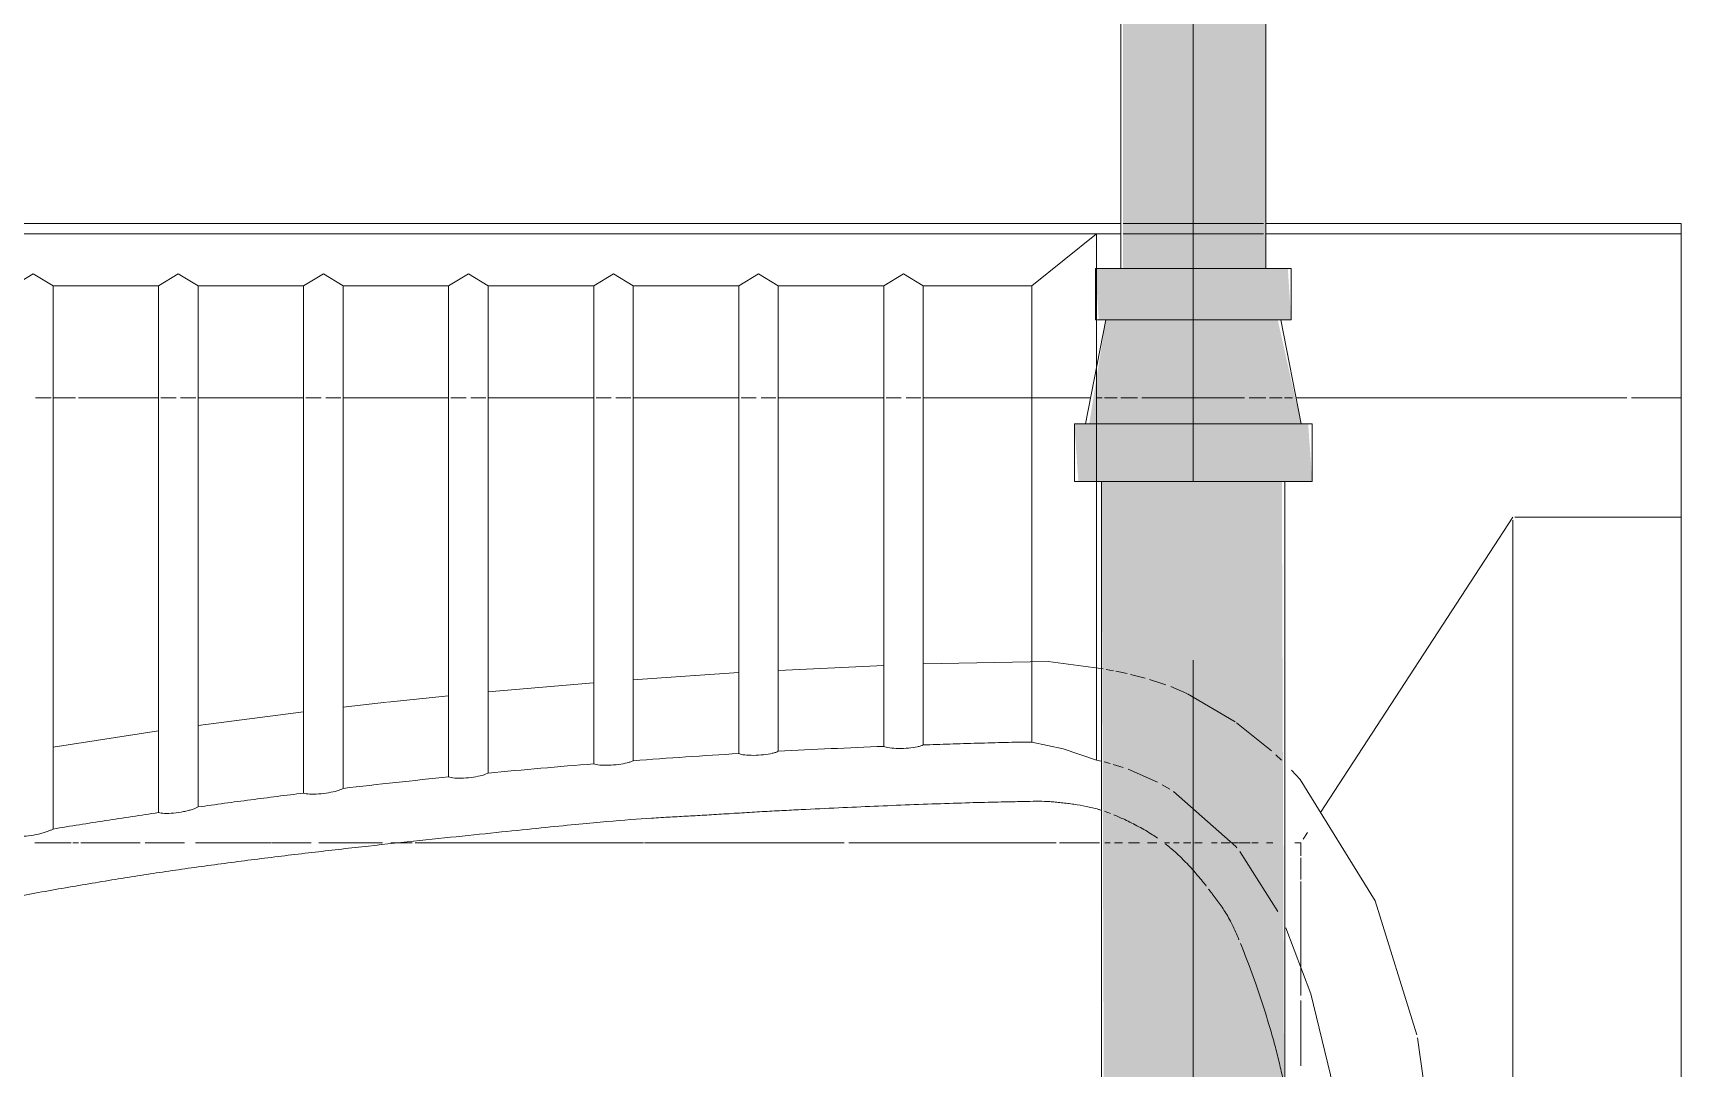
# Model space of a CAD drawing. Header units: millimetres. Extents: x -4000 to 187956, y -58990 to 162485.
# Drawn here: x 11883.2 to 12262.2, y 136558.7 to 136796.8 of the extents above; entities that cross this region are included whole.
import ezdxf

# ---------------------------------------------------------------- set-up
doc = ezdxf.new("R2010")
doc.units = ezdxf.units.MM
doc.linetypes.add('Dash 1_16_', pattern=[317.5, 158.75, -158.75])
for name, color, linetype, lineweight in [('P-PIPE', 3, 'Continuous', 9), ('P-PIPE-CNTR', 3, 'Continuous', 9), ('P-SANR-FIXT', 6, 'Continuous', 9)]:
    doc.layers.add(name, color=color, linetype=linetype, lineweight=lineweight)

# ---------------------------------------------------------------- blocks, each defined once
blk = doc.blocks.new('WCPan-SquattingPan-Vitra-ArkitektSeries-5952 - CMPX502N-V830-FFS - TANG 1')
at = {"layer": 'P-SANR-FIXT', "color": 252}
for p, q in [((-212.88, 212.38), (-252.96, 212.38)), ((-212.88, 200.95), (-212.88, 212.38)), ((-212.88, 212.38), (-185.38, 212.38)), ((-185.38, 212.38), (-185.38, 174.12)), ((-23.55, 212.38), (-185.38, 212.38)), ((-212.88, 123.82), (-212.88, 199.94)), ((-185.38, 173.73), (-117.46, 129.49)), ((185.5, 173.73), (-184.71, 173.73)), ((-212.88, 38.12), (-212.88, 76.61)), ((-110.49, 78.62), (-110.49, 69.46)), ((-110.49, 68.7), (-110.49, 20.98)), ((-212.88, 34.16), (-212.88, 37.56)), ((-212.88, 29.59), (-212.88, 33)), ((-212.88, 4.77), (-212.88, 29.03)), ((-150.15, 4.79), (-151.27, 29.02)), ((-110.49, 19.91), (-110.49, -26.01)), ((-212.88, 0.8), (-212.88, 4.22)), ((-212.88, -3.77), (-212.88, -0.35)), ((-212.88, -28.59), (-212.88, -4.33)), ((-149, -14.37), (-149.63, -4.32)), ((-148.01, -28.61), (-149, -14.45)), ((-110.49, -26.21), (-110.49, -78.73)), ((-212.88, -32.57), (-212.88, -29.13)), ((-212.88, -37.13), (-212.88, -33.69)), ((-212.88, -61.94), (-212.88, -37.68)), ((-145.19, -61.94), (-147.31, -37.71)), ((-212.88, -65.93), (-212.88, -62.47)), ((-212.88, -70.5), (-212.88, -67.03)), ((-212.88, -95.3), (-212.88, -71.04)), ((-142.84, -85.13), (-144.31, -71.03)), ((-141.71, -95.3), (-142.82, -85.31)), ((-212.88, -99.3), (-212.88, -95.8)), ((-212.88, -103.87), (-212.88, -100.36)), ((-212.88, -128.65), (-212.88, -104.39)), ((-137.5, -128.65), (-140.63, -104.4)), ((-212.88, -132.68), (-212.88, -129.14)), ((-212.88, -137.24), (-212.88, -133.7)), ((-212.88, -156.17), (-212.88, -137.74)), ((-132.5, -162.01), (-136.22, -137.75)), ((-212.88, -162), (-212.88, -156.85)), ((-212.88, -166.05), (-212.88, -162.47))]:
    blk.add_line(p, q, dxfattribs=at)
at = {"layer": 'P-SANR-FIXT', "color": 250}
for p, q in [((-252.96, 212.38), (-250.56, 212.38)), ((-252.96, 212.38), (-252.96, 116.91)), ((250.56, 212.38), (-250.56, 212.38)), ((-250.56, 212.38), (-250.56, 116.91)), ((-252.96, 83.52), (-252.96, -390.25)), ((-250.56, 83.52), (-250.56, 77.95)), ((-238.61, 63.05), (-250.56, 77.95)), ((-250.56, 77.95), (-250.56, -314.32)), ((-250.56, 77.95), (-242.59, 77.95)), ((-230.79, 77.95), (-219.73, 77.95)), ((-193.59, 77.95), (-129.51, 77.95)), ((-129.26, 79.06), (-129.51, 77.95)), ((-133.65, 63.05), (-238.61, 63.05)), ((-238.61, 63.05), (-238.61, 38.12)), ((-133, 38.12), (-238.61, 38.12)), ((-238.61, 29.03), (-132.67, 29.03)), ((-238.61, 29.03), (-238.61, 4.77)), ((-131.54, 4.77), (-238.61, 4.77)), ((-238.61, -4.33), (-131.02, -4.33)), ((-238.61, -4.33), (-238.61, -28.59)), ((-129.37, -28.59), (-238.61, -28.59)), ((-238.61, -37.68), (-128.66, -37.68)), ((-238.61, -37.68), (-238.61, -61.94)), ((-126.53, -61.94), (-238.61, -61.94)), ((-238.61, -71.04), (-125.64, -71.04)), ((-238.61, -71.04), (-238.61, -95.3)), ((-123, -95.3), (-238.61, -95.3)), ((-238.61, -104.39), (-121.92, -104.39)), ((-238.61, -104.39), (-238.61, -128.65)), ((-118.74, -128.65), (-238.61, -128.65)), ((-238.61, -137.74), (-117.44, -137.74)), ((-238.61, -137.74), (-238.61, -162)), ((-113.66, -162), (-238.61, -162))]:
    blk.add_line(p, q, dxfattribs=at)
at = {"layer": 'P-SANR-FIXT', "color": 253}
for p, q in [((-112.87, 126.5), (-111.36, 125.51)), ((-110.49, 124.95), (-110.49, 123.57)), ((-110.49, 124.95), (-107.53, 124.95)), ((-107.06, 124.95), (-102.01, 124.95)), ((-101.59, 124.95), (-75.34, 124.95)), ((-74.25, 124.95), (-72.78, 124.95)), ((-72.67, 124.95), (-59.19, 124.95)), ((-110.49, 118.47), (-110.49, 117.08)), ((-110.49, 115.12), (-110.49, 113.65)), ((-110.49, 113.31), (-110.49, 110.76)), ((-110.49, 110.58), (-110.49, 109)), ((-110.49, -79.39), (-110.49, -84.35)), ((-110.49, -86.21), (-110.49, -100.9)), ((-110.49, -102.62), (-110.49, -111.62)), ((-110.49, -111.78), (-110.49, -129.27)), ((-110.49, -131.78), (-110.49, -140.79)), ((-110.49, -141.94), (-110.49, -155.58)), ((-110.49, -156.17), (-110.49, -157.48)), ((-110.49, -157.84), (-110.49, -166.2))]:
    blk.add_line(p, q, dxfattribs=at)
at = {"layer": 'P-SANR-FIXT', "color": 25}
for p, q in [((-212.88, 121.16), (-212.88, 123.02)), ((-212.88, 117.71), (-212.88, 120.66)), ((-138.1, 110.16), (-131.61, 118.23)), ((-130.71, 119.22), (-129.47, 120.53)), ((-212.88, 113.06), (-212.88, 116.91)), ((-212.88, 88.41), (-212.88, 112.02)), ((-144.77, 98.9), (-138.31, 109.87)), ((-146.41, 95.04), (-144.85, 98.72)), ((-147.25, 92.72), (-146.84, 93.89)), ((-212.88, 83.52), (-212.88, 87.37)), ((-212.88, 79.77), (-212.88, 82.72)), ((-150.38, 80.2), (-150.06, 81.88)), ((-212.88, 77.95), (-212.88, 79.27))]:
    blk.add_line(p, q, dxfattribs=at)
at = {"layer": 'P-SANR-FIXT', "color": 16}
for p, q in [((-94.71, 119.65), (-108.49, 110.9)), ((-252.96, 116.35), (-252.96, 114.68)), ((-252.96, 114.68), (-252.96, 112.03)), ((-250.56, 116.35), (-250.56, 114.68)), ((-250.56, 114.68), (-250.56, 112.03)), ((-252.96, 112.02), (-252.96, 108.58)), ((-250.56, 112.02), (-250.56, 108.58)), ((-252.96, 108.57), (-252.96, 104.55)), ((-250.56, 108.57), (-250.56, 104.55)), ((-252.96, 104.54), (-252.96, 100.23)), ((-250.56, 104.54), (-250.56, 100.23)), ((-252.96, 100.22), (-252.96, 95.91)), ((-250.56, 100.22), (-250.56, 95.91)), ((-252.96, 95.89), (-252.96, 91.88)), ((-250.56, 95.89), (-250.56, 91.88)), ((-122.83, 94.8), (-123.83, 93.08)), ((-252.96, 91.87), (-252.96, 88.42)), ((-250.56, 91.87), (-250.56, 88.42)), ((-124.43, 91.96), (-127.41, 85.2)), ((-252.96, 88.41), (-252.96, 85.76)), ((-250.56, 88.41), (-250.56, 85.76)), ((-252.96, 85.75), (-252.96, 84.09)), ((-250.56, 85.75), (-250.56, 84.09)), ((-127.82, 84.06), (-128.53, 81.81)), ((-128.72, 81.12), (-129.09, 79.75)), ((-242.59, 77.95), (-230.79, 77.95)), ((-219.73, 77.95), (-193.59, 77.95))]:
    blk.add_line(p, q, dxfattribs=at)
at = {"layer": 'P-SANR-FIXT', "color": 9}
for p, q in [((-110.49, 108.64), (-110.49, 106.65)), ((-110.49, 105.67), (-110.49, 104.37)), ((-110.49, 102.26), (-110.49, 100.47)), ((-110.49, 99.61), (-110.49, 97.95)), ((-110.49, 96.94), (-110.49, 95.68)), ((-110.49, 94.76), (-110.49, 93.56))]:
    blk.add_line(p, q, dxfattribs=at)
at = {"layer": 'P-SANR-FIXT', "color": 243}
for p, q in [((-148.07, 90.12), (-147.25, 92.72)), ((-110.49, 91.84), (-110.49, 89.67)), ((-149.23, 85.77), (-148.36, 89.12)), ((-110.49, 87.86), (-110.49, 85.31)), ((-149.97, 82.36), (-149.41, 84.99)), ((-110.49, 83.92), (-110.49, 82.06)), ((-110.49, 81.08), (-110.49, 79.85))]:
    blk.add_line(p, q, dxfattribs=at)
at = {"layer": 'P-SANR-FIXT', "color": 252, "flags": 128}
for points in [[(-65.64, 151.75), (-32.88, 156.4), (0, 157.68)], [(-127.19, 122.81), (-125.05, 124.81), (-97.11, 142.05), (-66.3, 151.6)], [(-151.63, 38.12), (-152.19, 66.81), (-150.51, 79.47)]]:
    blk.add_lwpolyline(points, dxfattribs=at)
at = {"layer": 'P-SANR-FIXT', "color": 250, "flags": 128}
for points in [[(0, 136.38), (-19.05, 135.95), (-38.22, 134.5), (-57.15, 131.73), (-75.73, 127.21), (-90.94, 121.48)], [(-129.51, 77.95), (-132.07, 70.29), (-133.65, 63.06)], [(-238.61, 38.12), (-241.4, 33.57), (-238.61, 29.03)], [(-238.61, 4.77), (-241.4, 0.22), (-238.61, -4.33)], [(-238.61, -28.59), (-241.4, -33.13), (-238.61, -37.68)], [(-238.61, -61.94), (-241.4, -66.49), (-238.61, -71.04)], [(-238.61, -95.3), (-241.4, -99.84), (-238.61, -104.39)], [(-238.61, -128.65), (-241.4, -133.2), (-238.61, -137.74)], [(-238.61, -162), (-241.4, -166.55), (-238.61, -171.1)]]:
    blk.add_lwpolyline(points, dxfattribs=at)
at = {"layer": 'P-SANR-FIXT', "color": 16, "flags": 128}
blk.add_lwpolyline([(-109.31, 110.23), (-109.64, 109.96), (-122.31, 95.64)], dxfattribs=at)
at = {"layer": 'P-SANR-FIXT', "color": 16}
for points, knots in [([(-87.31, 111.09), (-85.62, 111.78), (-81.64, 113.31), (-74.48, 115.82), (-68.07, 117.83), (-62.99, 119.24), (-59.33, 120.14), (-55.74, 120.91), (-52.99, 121.42), (-51.45, 121.68), (-51.13, 121.74)], [-0.14285714, -0.14285714, -0.14285714, -0.14285714, -0.13095238, -0.11904762, -0.10714286, -0.10119048, -0.0952381, -0.08928571, -0.08333333, -0.08178677, -0.08178677, -0.08178677, -0.08178677]), ([(-99.82, 103.74), (-99.59, 103.92), (-99.12, 104.27), (-98.24, 104.94), (-96.78, 106.05), (-94.76, 107.48), (-91.95, 109.07), (-89.5, 110.18), (-88.2, 110.72)], [-0.19047619, -0.19047619, -0.19047619, -0.19047619, -0.1875, -0.18452381, -0.17857143, -0.16666667, -0.1547619, -0.14502428, -0.14502428, -0.14502428, -0.14502428]), ([(-109.37, 94.88), (-108.91, 95.44), (-107.64, 96.87), (-105.41, 99.11), (-103.13, 101.12), (-101.49, 102.46), (-100.77, 103.02), (-100.53, 103.2)], [-0.23346106, -0.23346106, -0.23346106, -0.23346106, -0.22619048, -0.21428571, -0.20238095, -0.19642857, -0.19341285, -0.19341285, -0.19341285, -0.19341285]), ([(-116.93, 81.94), (-116.59, 82.75), (-115.76, 84.64), (-114.24, 87.67), (-112.75, 90.2), (-111.82, 91.6), (-111.57, 91.97)], [-0.2833558, -0.2833558, -0.2833558, -0.2833558, -0.27380952, -0.26190476, -0.25, -0.24554939, -0.24554939, -0.24554939, -0.24554939])]:
    blk.add_open_spline(points, degree=3, knots=knots, dxfattribs=at)
for points in [[(-110.24, 93.79), (-109.97, 94.14), (-109.7, 94.48), (-109.42, 94.82)], [(-117.73, 79.81), (-117.58, 80.25), (-117.42, 80.69), (-117.24, 81.14)]]:
    blk.add_open_spline(points, degree=3, dxfattribs=at)
at = {"layer": 'P-SANR-FIXT', "color": 250}
for points, knots in [([(0, -316.53), (-2.57, -316.65), (-6.63, -316.75), (-12.49, -316.73), (-17.03, -316.62), (-22.03, -316.49), (-27.44, -316.33), (-31.89, -316.08), (-35.25, -315.76), (-37.21, -315.49), (-38.69, -315.25), (-40.15, -315), (-42.63, -314.54), (-45.97, -313.77), (-49.1, -312.78), (-51.51, -311.78), (-53.28, -310.94), (-55.05, -309.93), (-57.41, -308.36), (-60.28, -306.11), (-62.85, -303.76), (-64.39, -302.23), (-65.18, -301.4), (-65.73, -300.82), (-66.22, -300.25), (-66.81, -299.51), (-67.67, -298.23), (-68.35, -296.82), (-68.87, -295.48), (-69.15, -294.67), (-69.37, -294.04), (-69.54, -293.58), (-69.69, -293.2), (-69.81, -292.91), (-69.94, -292.61), (-70.09, -292.26), (-70.31, -291.73), (-70.54, -291.12), (-70.78, -290.45), (-70.99, -289.81), (-71.19, -289.15), (-71.39, -288.44), (-71.61, -287.68), (-71.89, -286.73), (-72.14, -285.92), (-72.3, -285.45), (-72.45, -285.02), (-72.63, -284.48), (-72.87, -283.64), (-73.24, -282.3), (-73.68, -280.62), (-74.15, -278.85), (-74.56, -277.26), (-75.02, -275.49), (-75.69, -273.02), (-77.01, -268.32), (-79.26, -260.33), (-81.89, -250.19), (-84.17, -240.47), (-85.92, -232.4), (-87.84, -223.11), (-90.01, -212.53), (-92.31, -201.03), (-94.68, -188.88), (-97.05, -176.38), (-99.34, -163.8), (-101.12, -153.5), (-102.43, -145.49), (-103.34, -139.7), (-104.2, -133.91), (-105.33, -125.94), (-106.67, -115.71), (-108.18, -103.26), (-110.06, -86.83), (-112.11, -67.27), (-114.14, -47.68), (-115.47, -34.04), (-116.07, -25.77), (-116.42, -20.03), (-116.64, -15.92), (-116.84, -12.43), (-117.01, -9.49), (-117.15, -7.15), (-117.31, -4.76), (-117.5, -1.64), (-117.72, 2.21), (-117.96, 6.71), (-118.26, 12.58), (-118.59, 19.7), (-118.95, 27.84), (-119.28, 36.03), (-119.56, 44.17), (-119.79, 51.56), (-119.92, 57.74), (-120.01, 61.98), (-120.06, 64.86), (-120, 66.8), (-119.87, 68.43), (-119.72, 69.84), (-119.54, 71.34), (-119.29, 73.25), (-118.9, 75.6), (-118.39, 77.69), (-118.04, 78.86), (-117.97, 79.08)], [-1, -1, -1, -1, -0.9761905, -0.9642857, -0.952381, -0.9404762, -0.9285714, -0.9166667, -0.9107143, -0.9047619, -0.9017857, -0.8988095, -0.8928571, -0.8809524, -0.8690476, -0.8630952, -0.8571429, -0.8511905, -0.8452381, -0.8333333, -0.8214286, -0.8154762, -0.8125, -0.8095238, -0.8065476, -0.8035714, -0.797619, -0.7857143, -0.7797619, -0.7738095, -0.7708333, -0.7678571, -0.764881, -0.7633929, -0.7619048, -0.7589286, -0.7559524, -0.75, -0.7440476, -0.7380952, -0.7321429, -0.7261905, -0.7202381, -0.7142857, -0.7083333, -0.702381, -0.6964286, -0.6904762, -0.6845238, -0.6785714, -0.672619, -0.6696429, -0.6666667, -0.6636905, -0.6607143, -0.6547619, -0.6428571, -0.6309524, -0.625, -0.6190476, -0.6130952, -0.6071429, -0.6011905, -0.5952381, -0.5892857, -0.5833333, -0.577381, -0.5744048, -0.5714286, -0.5684524, -0.5654762, -0.5595238, -0.5535714, -0.547619, -0.5357143, -0.5238095, -0.5119048, -0.5, -0.4940476, -0.4880952, -0.4821429, -0.4791667, -0.4761905, -0.4732143, -0.4702381, -0.4642857, -0.4583333, -0.452381, -0.4404762, -0.4285714, -0.4166667, -0.4047619, -0.3928571, -0.3809524, -0.3690476, -0.3571429, -0.3452381, -0.3392857, -0.3333333, -0.327381, -0.3214286, -0.3095238, -0.297619, -0.2948705, -0.2948705, -0.2948705, -0.2948705]), ([(-133.65, 63.06), (-133.65, 61.03), (-133.61, 58.03), (-133.49, 53.87), (-133.37, 49.49), (-133.2, 44.17), (-133.07, 40.1), (-133, 38.12)], [0, 0, 0, 0, 0.25, 0.375, 0.5, 0.75, 1, 1, 1, 1]), ([(-132.67, 29.03), (-132.53, 29.34), (-132.3, 30.29), (-132.15, 32.41), (-132.24, 34.77), (-132.49, 36.52), (-132.77, 37.58), (-132.92, 37.97), (-133, 38.12)], [0, 0, 0, 0, 0.2, 0.4, 0.6, 0.8, 0.9, 1, 1, 1, 1]), ([(-131.02, -4.33), (-130.88, -4.01), (-130.67, -3.06), (-130.57, -0.94), (-130.71, 1.43), (-131, 3.17), (-131.29, 4.22), (-131.45, 4.61), (-131.54, 4.77)], [0, 0, 0, 0, 0.2, 0.4, 0.6, 0.8, 0.9, 1, 1, 1, 1]), ([(-128.66, -37.68), (-128.54, -37.37), (-128.35, -36.41), (-128.29, -34.28), (-128.48, -31.92), (-128.8, -30.18), (-129.12, -29.13), (-129.29, -28.74), (-129.37, -28.59)], [0, 0, 0, 0, 0.2, 0.4, 0.6, 0.8, 0.9, 1, 1, 1, 1]), ([(-125.64, -71.04), (-125.52, -70.72), (-125.34, -69.76), (-125.33, -67.63), (-125.56, -65.26), (-125.92, -63.53), (-126.26, -62.49), (-126.44, -62.1), (-126.53, -61.94)], [0, 0, 0, 0, 0.2, 0.4, 0.6, 0.8, 0.9, 1, 1, 1, 1]), ([(-121.92, -104.39), (-121.8, -104.07), (-121.65, -103.11), (-121.68, -100.97), (-121.97, -98.61), (-122.36, -96.88), (-122.73, -95.84), (-122.91, -95.45), (-123, -95.3)], [0, 0, 0, 0, 0.2, 0.4, 0.6, 0.8, 0.9, 1, 1, 1, 1]), ([(-117.44, -137.74), (-117.33, -137.43), (-117.2, -136.46), (-117.28, -134.31), (-117.57, -132.35), (-117.89, -130.92), (-118.16, -129.97), (-118.45, -129.19), (-118.64, -128.81), (-118.74, -128.65)], [0, 0, 0, 0, 0.2, 0.4, 0.6, 0.7, 0.8, 0.9, 1, 1, 1, 1]), ([(-112.13, -171.1), (-112.03, -170.78), (-111.92, -169.81), (-112.06, -167.65), (-112.4, -165.69), (-112.75, -164.27), (-113.05, -163.33), (-113.36, -162.55), (-113.56, -162.16), (-113.66, -162)], [0, 0, 0, 0, 0.2, 0.4, 0.6, 0.7, 0.8, 0.9, 1, 1, 1, 1])]:
    blk.add_open_spline(points, degree=3, knots=knots, dxfattribs=at)
for points in [[(-132.67, 29.03), (-132.51, 24.99), (-132.16, 16.9), (-131.75, 8.81), (-131.54, 4.77)], [(-131.02, -4.33), (-130.78, -8.36), (-130.26, -16.46), (-129.68, -24.55), (-129.37, -28.59)], [(-128.66, -37.68), (-128.34, -41.67), (-127.65, -49.83), (-126.91, -57.92), (-126.53, -61.94)], [(-125.64, -71.04), (-125.23, -75.08), (-124.38, -83.17), (-123.47, -91.26), (-123, -95.3)], [(-121.92, -104.39), (-121.42, -108.44), (-120.4, -116.53), (-119.3, -124.61), (-118.74, -128.65)], [(-117.44, -137.75), (-116.85, -141.8), (-115.62, -149.89), (-114.33, -157.97), (-113.66, -162.01)]]:
    blk.add_open_spline(points, degree=3, dxfattribs=at)
blk = doc.blocks.new('CMF2_NHAXUONG_A_rvt-1-FFS - TANG 1')
at = {"layer": 'P-SANR-FIXT', "color": 250, "lineweight": 9, "rotation": 269.9999999999997}
blk.add_blockref('WCPan-SquattingPan-Vitra-ArkitektSeries-5952 - CMPX502N-V830-FFS - TANG 1', (12049.79, 136500.01), dxfattribs=at)

msp = doc.modelspace()

# ---------------------------------------------------------------- block references
at = {"lineweight": 5}
msp.add_blockref('CMF2_NHAXUONG_A_rvt-1-FFS - TANG 1', (0, 0), dxfattribs=at)

# ---------------------------------------------------------------- next in the draw order: hatches: boundary and pattern name
at = {"layer": 'P-PIPE', "lineweight": 5, "transparency": 33554534}
for points in [[(12150, 136742.6), (12150, 139409.54), (12133.3, 139409.54), (12133.87, 136742.6), (12145.68, 136742.6)], [(12150, 136742.6), (12166.7, 136742.6), (12166.13, 139409.54), (12150, 139409.54), (12150, 136828.3)], [(12165.91, 136730.8), (12172.5, 136730.8), (12171.74, 136742.6), (12127.5, 136742.6), (12128.27, 136730.8), (12161.25, 136730.8)], [(12162.39, 136706.9), (12174.78, 136706.9), (12169.42, 136730.8), (12129.9, 136730.8), (12126.07, 136706.9), (12156.42, 136706.9)], [(12177.05, 136693.6), (12177.35, 136693.6), (12176.42, 136706.9), (12122.65, 136706.9), (12123.58, 136693.6), (12176.42, 136693.6)], [(12139.46, 136493.76), (12150, 136493.76), (12150, 136693.6), (12128.92, 136693.6), (12129.64, 136493.76), (12135.09, 136493.76)], [(12150, 136493.76), (12171.08, 136493.76), (12170.37, 136693.6), (12150, 136693.6), (12150, 136499.79)]]:
    msp.add_hatch(color=1, dxfattribs=at).paths.add_polyline_path(points)

# ---------------------------------------------------------------- next in the draw order: linework, layer by layer
at = {"layer": 'P-PIPE', "color": 20, "lineweight": 13}
for p, q in [((12133.3, 139409.54), (12133.3, 136742.6)), ((12166.7, 136742.6), (12166.7, 139409.54)), ((12127.5, 136742.6), (12127.5, 136730.8)), ((12133.2, 136742.6), (12127.5, 136742.6)), ((12172.5, 136742.6), (12127.5, 136742.6)), ((12133.3, 136742.6), (12133.87, 136742.6)), ((12134.03, 136742.6), (12138.19, 136742.6)), ((12138.15, 136742.6), (12134.09, 136742.6)), ((12138.7, 136742.6), (12161.3, 136742.6)), ((12161.25, 136742.6), (12138.75, 136742.6)), ((12161.81, 136742.6), (12165.97, 136742.6)), ((12165.91, 136742.6), (12161.86, 136742.6)), ((12166.13, 136742.6), (12166.7, 136742.6)), ((12172.5, 136742.6), (12166.81, 136742.6)), ((12172.5, 136730.8), (12172.5, 136742.6)), ((12129.9, 136730.8), (12125.22, 136706.9)), ((12127.5, 136730.8), (12172.5, 136730.8)), ((12127.5, 136730.8), (12129.76, 136730.8)), ((12130.57, 136730.8), (12144.18, 136730.8)), ((12144.79, 136730.8), (12155.22, 136730.8)), ((12155.83, 136730.8), (12169.43, 136730.8)), ((12174.78, 136706.9), (12170.1, 136730.8)), ((12170.24, 136730.8), (12172.5, 136730.8)), ((12122.65, 136706.9), (12122.65, 136693.6)), ((12125.01, 136706.9), (12122.65, 136706.9)), ((12177.35, 136706.9), (12122.65, 136706.9)), ((12142.92, 136706.9), (12126.32, 136706.9)), ((12156.43, 136706.9), (12143.57, 136706.9)), ((12173.69, 136706.9), (12157.08, 136706.9)), ((12177.35, 136706.9), (12174.99, 136706.9)), ((12177.35, 136693.6), (12177.35, 136706.9)), ((12122.65, 136693.6), (12177.35, 136693.6)), ((12122.65, 136693.6), (12128.74, 136693.6)), ((12128.92, 136693.6), (12128.92, 136493.76)), ((12129.64, 136693.6), (12128.92, 136693.6)), ((12131.65, 136693.6), (12168.35, 136693.6)), ((12168.26, 136693.6), (12131.74, 136693.6)), ((12171.08, 136693.6), (12170.37, 136693.6)), ((12171.08, 136493.76), (12171.08, 136693.6)), ((12171.26, 136693.6), (12177.35, 136693.6))]:
    msp.add_line(p, q, dxfattribs=at)
at = {"layer": 'P-PIPE-CNTR', "color": 1, "linetype": 'Dash 1_16_'}
for p, q in [((12150, 136742.6), (12150, 139409.54)), ((12150, 136742.6), (12150, 139409.54)), ((12150, 136493.76), (12150, 136693.6)), ((12150, 136493.76), (12150, 136693.6))]:
    msp.add_line(p, q, dxfattribs=at)
at = {"layer": 'P-PIPE-CNTR', "color": 20, "lineweight": 13}
msp.add_line((12150, 136693.6), (12150, 136742.6), dxfattribs=at)

doc.saveas('drawing.dxf')
